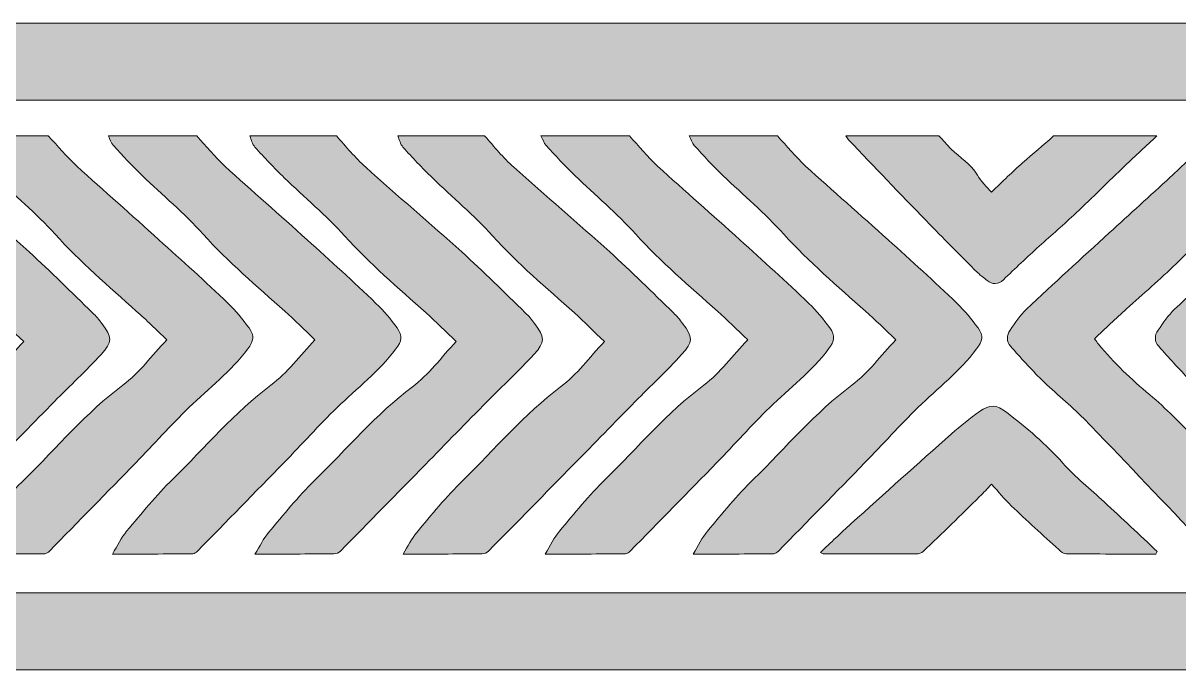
# Model space of a CAD drawing. Header units: millimetres. Extents: x 81 to 254, y 76 to 204.
# Drawn here: x 124.13 to 129.42, y 193.41 to 196.37 of the extents above; entities that cross this region are included whole.
import ezdxf

# ---------------------------------------------------------------- set-up
doc = ezdxf.new("R2010")
doc.units = ezdxf.units.MM
doc.header["$MEASUREMENT"] = 0
doc.layers.get('0').update_dxf_attribs({"lineweight": 0})

# ---------------------------------------------------------------- blocks, each defined once
blk = doc.blocks.new('Block_9')
at = {"true_color": 0xbbbdbf, "transparency": 33554687}
h = blk.add_hatch(color=9, dxfattribs=at)
edge = h.paths.add_edge_path()
edge.add_spline(control_points=[(123.5856, 195.8552), (123.6311, 195.8069), (123.6717, 195.7553), (123.7207, 195.7119), (123.8653, 195.5816), (124.0149, 195.4555), (124.1603, 195.3246), (124.2588, 195.235), (124.3542, 195.14), (124.4503, 195.0463), (124.4669, 195.0318), (124.48, 195.0146), (124.493, 194.9973), (124.5406, 194.9347), (124.5434, 194.914), (124.4893, 194.8554), (124.4207, 194.781), (124.347, 194.7121), (124.276, 194.6404), (124.1816, 194.5447), (124.0886, 194.4482), (123.9942, 194.3524), (123.8647, 194.2201), (123.7351, 194.0878), (123.6042, 193.9569), (123.598, 193.9493), (123.5856, 193.9438), (123.576, 193.9438), (123.4575, 193.9431), (123.3396, 193.9431), (123.2139, 193.9431), (123.2363, 193.979), (123.2528, 194.0135), (123.2762, 194.041), (123.3438, 194.1223), (123.4113, 194.2057), (123.4864, 194.2794), (123.6339, 194.4241), (123.7675, 194.5825), (123.9339, 194.7073), (124.0087, 194.7631), (124.0662, 194.8423), (124.1355, 194.9147), (124.0865, 194.9608), (124.0421, 195.0049), (123.997, 195.0463), (123.8688, 195.16), (123.7386, 195.2702), (123.6235, 195.3983), (123.5381, 195.4927), (123.4389, 195.5747), (123.3472, 195.6636), (123.3004, 195.7091), (123.2563, 195.756), (123.2132, 195.8042), (123.2018, 195.8173), (123.197, 195.8379), (123.1894, 195.8552), (123.3217, 195.8552), (123.4547, 195.8552), (123.5856, 195.8552)], knot_values=[0, 0, 0, 0, 1, 1, 1, 2, 2, 2, 3, 3, 3, 4, 4, 4, 5, 5, 5, 6, 6, 6, 7, 7, 7, 8, 8, 8, 9, 9, 9, 10, 10, 10, 11, 11, 11, 12, 12, 12, 13, 13, 13, 14, 14, 14, 15, 15, 15, 16, 16, 16, 17, 17, 17, 18, 18, 18, 19, 19, 19, 20, 20, 20, 20], degree=3, periodic=0)
h = blk.add_hatch(color=9, dxfattribs=at)
edge = h.paths.add_edge_path()
edge.add_spline(control_points=[(124.2481, 195.8552), (124.2919, 195.809), (124.3318, 195.7601), (124.3787, 195.7174), (124.5027, 195.6037), (124.6302, 195.4935), (124.7539, 195.3805), (124.861, 195.2847), (124.9671, 195.1882), (125.0705, 195.0897), (125.1063, 195.0559), (125.1373, 195.0166), (125.1669, 194.9774), (125.1938, 194.9402), (125.1876, 194.9174), (125.1607, 194.8809), (125.0842, 194.7782), (124.9829, 194.7011), (124.892, 194.6129), (124.8086, 194.5316), (124.7301, 194.4448), (124.6495, 194.3614), (124.5179, 194.2256), (124.3849, 194.0913), (124.2529, 193.9562), (124.2478, 193.9507), (124.2381, 193.9438), (124.2319, 193.9438), (124.1113, 193.9431), (123.9915, 193.9431), (123.864, 193.9431), (123.8881, 193.9824), (123.9043, 194.0182), (123.9294, 194.0472), (123.9976, 194.1285), (124.0645, 194.2119), (124.1403, 194.2856), (124.2884, 194.431), (124.4214, 194.5901), (124.5895, 194.7155), (124.6646, 194.772), (124.7211, 194.8506), (124.7907, 194.9229), (124.7411, 194.9698), (124.697, 195.0132), (124.6508, 195.0545), (124.5241, 195.1682), (124.3938, 195.2791), (124.2788, 195.4066), (124.192, 195.5017), (124.0914, 195.5851), (123.9997, 195.6746), (123.9542, 195.7187), (123.9102, 195.7649), (123.8681, 195.8118), (123.8571, 195.8235), (123.853, 195.8407), (123.845, 195.8552), (123.9804, 195.8552), (124.1148, 195.8552), (124.2481, 195.8552)], knot_values=[0, 0, 0, 0, 1, 1, 1, 2, 2, 2, 3, 3, 3, 4, 4, 4, 5, 5, 5, 6, 6, 6, 7, 7, 7, 8, 8, 8, 9, 9, 9, 10, 10, 10, 11, 11, 11, 12, 12, 12, 13, 13, 13, 14, 14, 14, 15, 15, 15, 16, 16, 16, 17, 17, 17, 18, 18, 18, 19, 19, 19, 20, 20, 20, 20], degree=3, periodic=0)
h = blk.add_hatch(color=9, dxfattribs=at)
edge = h.paths.add_edge_path()
edge.add_spline(control_points=[(124.9271, 195.8552), (124.9699, 195.809), (125.0105, 195.7601), (125.056, 195.7174), (125.18, 195.6037), (125.3082, 195.4935), (125.4325, 195.3805), (125.5383, 195.2847), (125.6444, 195.1882), (125.7478, 195.0897), (125.7843, 195.0559), (125.816, 195.0166), (125.8446, 194.9774), (125.8711, 194.9402), (125.8663, 194.9174), (125.8387, 194.8809), (125.7615, 194.7782), (125.661, 194.7011), (125.57, 194.6129), (125.4859, 194.5316), (125.4088, 194.4448), (125.3268, 194.3614), (125.1948, 194.2256), (125.0636, 194.0913), (124.9302, 193.9562), (124.9258, 193.9507), (124.9168, 193.9438), (124.9092, 193.9438), (124.7893, 193.9431), (124.6694, 193.9431), (124.5413, 193.9431), (124.5658, 193.9824), (124.5819, 194.0182), (124.6067, 194.0472), (124.6756, 194.1285), (124.7421, 194.2119), (124.8176, 194.2856), (124.9657, 194.431), (125.1001, 194.5901), (125.2668, 194.7155), (125.3419, 194.772), (125.3998, 194.8506), (125.468, 194.9229), (125.4198, 194.9698), (125.3757, 195.0132), (125.3299, 195.0545), (125.2021, 195.1682), (125.0715, 195.2791), (124.9561, 195.4066), (124.87, 195.5017), (124.7711, 195.5851), (124.6774, 195.6746), (124.6323, 195.7187), (124.5885, 195.7649), (124.5461, 195.8118), (124.5351, 195.8235), (124.5306, 195.8407), (124.5234, 195.8552), (124.6577, 195.8552), (124.7921, 195.8552), (124.9271, 195.8552)], knot_values=[0, 0, 0, 0, 1, 1, 1, 2, 2, 2, 3, 3, 3, 4, 4, 4, 5, 5, 5, 6, 6, 6, 7, 7, 7, 8, 8, 8, 9, 9, 9, 10, 10, 10, 11, 11, 11, 12, 12, 12, 13, 13, 13, 14, 14, 14, 15, 15, 15, 16, 16, 16, 17, 17, 17, 18, 18, 18, 19, 19, 19, 20, 20, 20, 20], degree=3, periodic=0)
h = blk.add_hatch(color=9, dxfattribs=at)
edge = h.paths.add_edge_path()
edge.add_spline(control_points=[(125.5665, 195.8552), (125.611, 195.8069), (125.653, 195.7553), (125.7006, 195.7119), (125.8463, 195.5816), (125.9944, 195.4555), (126.1402, 195.3246), (126.2397, 195.235), (126.3348, 195.14), (126.4313, 195.0463), (126.4475, 195.0318), (126.4602, 195.0146), (126.4733, 194.9973), (126.5205, 194.9347), (126.5236, 194.914), (126.4705, 194.8554), (126.4016, 194.781), (126.3279, 194.7121), (126.2563, 194.6404), (126.1619, 194.5447), (126.0675, 194.4482), (125.9738, 194.3524), (125.8446, 194.2201), (125.7147, 194.0878), (125.5851, 193.9569), (125.5783, 193.9493), (125.5655, 193.9438), (125.5555, 193.9438), (125.4384, 193.9431), (125.3199, 193.9431), (125.1938, 193.9431), (125.2172, 193.979), (125.2324, 194.0135), (125.2561, 194.041), (125.3244, 194.1223), (125.3915, 194.2057), (125.4666, 194.2794), (125.6148, 194.4241), (125.7478, 194.5825), (125.9145, 194.7073), (125.9886, 194.7631), (126.0461, 194.8423), (126.115, 194.9147), (126.0675, 194.9608), (126.0227, 195.0049), (125.9769, 195.0463), (125.8491, 195.16), (125.7195, 195.2702), (125.6044, 195.3983), (125.5183, 195.4927), (125.4198, 195.5747), (125.3281, 195.6636), (125.2816, 195.7091), (125.2372, 195.756), (125.1938, 195.8042), (125.1821, 195.8173), (125.1769, 195.8379), (125.1704, 195.8552), (125.3027, 195.8552), (125.4346, 195.8552), (125.5665, 195.8552)], knot_values=[0, 0, 0, 0, 1, 1, 1, 2, 2, 2, 3, 3, 3, 4, 4, 4, 5, 5, 5, 6, 6, 6, 7, 7, 7, 8, 8, 8, 9, 9, 9, 10, 10, 10, 11, 11, 11, 12, 12, 12, 13, 13, 13, 14, 14, 14, 15, 15, 15, 16, 16, 16, 17, 17, 17, 18, 18, 18, 19, 19, 19, 20, 20, 20, 20], degree=3, periodic=0)
h = blk.add_hatch(color=9, dxfattribs=at)
edge = h.paths.add_edge_path()
edge.add_spline(control_points=[(126.2452, 195.8552), (126.2883, 195.8069), (126.3307, 195.7553), (126.3782, 195.7119), (126.5236, 195.5816), (126.6731, 195.4555), (126.8175, 195.3246), (126.9174, 195.235), (127.0128, 195.14), (127.1089, 195.0463), (127.1244, 195.0318), (127.1382, 195.0146), (127.1513, 194.9973), (127.1985, 194.9347), (127.2009, 194.914), (127.1468, 194.8554), (127.0793, 194.781), (127.0045, 194.7121), (126.9343, 194.6404), (126.8399, 194.5447), (126.7468, 194.4482), (126.6518, 194.3524), (126.5222, 194.2201), (126.393, 194.0878), (126.2631, 193.9569), (126.2563, 193.9493), (126.2438, 193.9438), (126.2342, 193.9438), (126.115, 193.9431), (125.9972, 193.9431), (125.8725, 193.9431), (125.8945, 193.979), (125.9107, 194.0135), (125.9345, 194.041), (126.002, 194.1223), (126.0695, 194.2057), (126.1453, 194.2794), (126.2928, 194.4241), (126.4258, 194.5825), (126.5925, 194.7073), (126.6673, 194.7631), (126.7248, 194.8423), (126.7937, 194.9147), (126.7441, 194.9608), (126.7014, 195.0049), (126.6559, 195.0463), (126.5277, 195.16), (126.3968, 195.2702), (126.2818, 195.3983), (126.1956, 195.4927), (126.0971, 195.5747), (126.0058, 195.6636), (125.9586, 195.7091), (125.9145, 195.756), (125.8711, 195.8042), (125.8597, 195.8173), (125.8553, 195.8379), (125.8477, 195.8552), (125.9806, 195.8552), (126.1119, 195.8552), (126.2452, 195.8552)], knot_values=[0, 0, 0, 0, 1, 1, 1, 2, 2, 2, 3, 3, 3, 4, 4, 4, 5, 5, 5, 6, 6, 6, 7, 7, 7, 8, 8, 8, 9, 9, 9, 10, 10, 10, 11, 11, 11, 12, 12, 12, 13, 13, 13, 14, 14, 14, 15, 15, 15, 16, 16, 16, 17, 17, 17, 18, 18, 18, 19, 19, 19, 20, 20, 20, 20], degree=3, periodic=0)
h = blk.add_hatch(color=9, dxfattribs=at)
edge = h.paths.add_edge_path()
edge.add_spline(control_points=[(126.9074, 195.8552), (126.9508, 195.809), (126.9901, 195.7601), (127.0369, 195.7174), (127.1609, 195.6037), (127.2881, 195.4935), (127.4131, 195.3805), (127.5192, 195.2847), (127.6253, 195.1882), (127.7287, 195.0897), (127.7645, 195.0559), (127.7955, 195.0166), (127.8252, 194.9774), (127.852, 194.9402), (127.8458, 194.9174), (127.819, 194.8809), (127.7425, 194.7782), (127.6408, 194.7011), (127.5499, 194.6129), (127.4662, 194.5316), (127.389, 194.4448), (127.3077, 194.3614), (127.1761, 194.2256), (127.0438, 194.0913), (126.9112, 193.9562), (126.906, 193.9507), (126.8971, 193.9438), (126.8902, 193.9438), (126.7706, 193.9431), (126.6497, 193.9431), (126.5222, 193.9431), (126.546, 193.9824), (126.5629, 194.0182), (126.5877, 194.0472), (126.6559, 194.1285), (126.7224, 194.2119), (126.7985, 194.2856), (126.947, 194.431), (127.0803, 194.5901), (127.2485, 194.7155), (127.3229, 194.772), (127.38, 194.8506), (127.4489, 194.9229), (127.3993, 194.9698), (127.3552, 195.0132), (127.3105, 195.0545), (127.1827, 195.1682), (127.0514, 195.2791), (126.937, 195.4059), (126.8495, 195.5017), (126.751, 195.5851), (126.658, 195.6746), (126.6121, 195.7187), (126.5694, 195.7649), (126.5264, 195.8118), (126.516, 195.8235), (126.5112, 195.8407), (126.5029, 195.8552), (126.6383, 195.8552), (126.773, 195.8552), (126.9074, 195.8552)], knot_values=[0, 0, 0, 0, 1, 1, 1, 2, 2, 2, 3, 3, 3, 4, 4, 4, 5, 5, 5, 6, 6, 6, 7, 7, 7, 8, 8, 8, 9, 9, 9, 10, 10, 10, 11, 11, 11, 12, 12, 12, 13, 13, 13, 14, 14, 14, 15, 15, 15, 16, 16, 16, 17, 17, 17, 18, 18, 18, 19, 19, 19, 20, 20, 20, 20], degree=3, periodic=0)
h = blk.add_hatch(color=9, dxfattribs=at)
edge = h.paths.add_edge_path()
edge.add_spline(control_points=[(127.5847, 195.8552), (127.6278, 195.809), (127.6688, 195.7601), (127.7142, 195.7174), (127.8389, 195.6037), (127.9657, 195.4935), (128.0918, 195.3805), (128.1972, 195.2847), (128.3033, 195.1882), (128.4074, 195.0897), (128.4418, 195.0559), (128.4742, 195.0166), (128.5031, 194.9774), (128.53, 194.9402), (128.5245, 194.9174), (128.4963, 194.8809), (128.4198, 194.7782), (128.3185, 194.7011), (128.2282, 194.6129), (128.1449, 194.5316), (128.067, 194.4448), (127.9857, 194.3614), (127.8541, 194.2256), (127.7218, 194.0913), (127.5895, 193.9562), (127.5833, 193.9507), (127.5747, 193.9438), (127.5681, 193.9438), (127.4472, 193.9431), (127.3277, 193.9431), (127.1995, 193.9431), (127.2233, 193.9824), (127.2405, 194.0182), (127.2646, 194.0472), (127.3339, 194.1285), (127.3997, 194.2119), (127.4762, 194.2856), (127.6247, 194.431), (127.7583, 194.5901), (127.9258, 194.7155), (128.0009, 194.772), (128.058, 194.8506), (128.1269, 194.9229), (128.0784, 194.9698), (128.0332, 195.0132), (127.9878, 195.0545), (127.8596, 195.1682), (127.7301, 195.2791), (127.6143, 195.4059), (127.5279, 195.5017), (127.429, 195.5851), (127.3353, 195.6746), (127.2898, 195.7187), (127.2464, 195.7649), (127.2044, 195.8118), (127.1933, 195.8235), (127.1892, 195.8407), (127.1809, 195.8552), (127.316, 195.8552), (127.451, 195.8552), (127.5847, 195.8552)], knot_values=[0, 0, 0, 0, 1, 1, 1, 2, 2, 2, 3, 3, 3, 4, 4, 4, 5, 5, 5, 6, 6, 6, 7, 7, 7, 8, 8, 8, 9, 9, 9, 10, 10, 10, 11, 11, 11, 12, 12, 12, 13, 13, 13, 14, 14, 14, 15, 15, 15, 16, 16, 16, 17, 17, 17, 18, 18, 18, 19, 19, 19, 20, 20, 20, 20], degree=3, periodic=0)
h = blk.add_hatch(color=9, dxfattribs=at)
edge = h.paths.add_edge_path()
edge.add_spline(control_points=[(129.3214, 195.8552), (129.2735, 195.8097), (129.2239, 195.7649), (129.1756, 195.7187), (129.1005, 195.6471), (129.0275, 195.5741), (128.9521, 195.5031), (128.8973, 195.4507), (128.8387, 195.4025), (128.7829, 195.3508), (128.7278, 195.3005), (128.6727, 195.2495), (128.6196, 195.1979), (128.5948, 195.1737), (128.57, 195.1758), (128.5452, 195.1944), (128.53, 195.2061), (128.5149, 195.2172), (128.5011, 195.2302), (128.4219, 195.3095), (128.3437, 195.388), (128.2654, 195.468), (128.1466, 195.5906), (128.0288, 195.7139), (127.9103, 195.8373), (127.9051, 195.8428), (127.902, 195.849), (127.8975, 195.8552), (128.0395, 195.8552), (128.1817, 195.8552), (128.324, 195.8552), (128.3437, 195.8352), (128.3605, 195.8138), (128.3802, 195.7952), (128.4212, 195.756), (128.4701, 195.727), (128.5004, 195.676), (128.5169, 195.6464), (128.5445, 195.6223), (128.5641, 195.5982), (128.6182, 195.6492), (128.6609, 195.6919), (128.7071, 195.7319), (128.7533, 195.7739), (128.8022, 195.8138), (128.849, 195.8552), (129.0068, 195.8552), (129.1636, 195.8552), (129.3214, 195.8552)], knot_values=[0, 0, 0, 0, 1, 1, 1, 2, 2, 2, 3, 3, 3, 4, 4, 4, 5, 5, 5, 6, 6, 6, 7, 7, 7, 8, 8, 8, 9, 9, 9, 10, 10, 10, 11, 11, 11, 12, 12, 12, 13, 13, 13, 14, 14, 14, 15, 15, 15, 16, 16, 16, 16], degree=3, periodic=0)
h = blk.add_hatch(color=9, dxfattribs=at)
edge = h.paths.add_edge_path()
edge.add_spline(control_points=[(129.9763, 195.8552), (129.9267, 195.7966), (129.8812, 195.7346), (129.8285, 195.6802), (129.7575, 195.6092), (129.6793, 195.5458), (129.6083, 195.4755), (129.5394, 195.4094), (129.4781, 195.3364), (129.4102, 195.2709), (129.3369, 195.1992), (129.258, 195.1331), (129.1825, 195.0642), (129.1336, 195.0201), (129.0857, 194.9746), (129.0364, 194.9278), (129.044, 194.9174), (129.0492, 194.9092), (129.0544, 194.9023), (129.1253, 194.8182), (129.2042, 194.7417), (129.2893, 194.6714), (129.3634, 194.6094), (129.4319, 194.5384), (129.5002, 194.4696), (129.5835, 194.3855), (129.6659, 194.3015), (129.7468, 194.2153), (129.7989, 194.1595), (129.8495, 194.1009), (129.8984, 194.041), (129.9208, 194.0135), (129.9356, 193.9804), (129.9573, 193.9431), (129.8674, 193.9431), (129.7847, 193.9431), (129.7014, 193.9431), (129.5801, 193.9431), (129.5801, 193.9425), (129.4974, 194.0293), (129.3272, 194.207), (129.1591, 194.3862), (128.9868, 194.5626), (128.9255, 194.6246), (128.8576, 194.679), (128.7946, 194.7403), (128.745, 194.7886), (128.6982, 194.841), (128.6523, 194.8933), (128.6327, 194.9154), (128.633, 194.9436), (128.6499, 194.967), (128.6727, 195.0001), (128.6964, 195.0352), (128.7243, 195.0628), (128.8504, 195.1806), (128.9772, 195.2964), (129.104, 195.4121), (129.1977, 195.4976), (129.29, 195.5809), (129.383, 195.6664), (129.4399, 195.7194), (129.4967, 195.7745), (129.5518, 195.8297), (129.5601, 195.8373), (129.5656, 195.8462), (129.5732, 195.8552), (129.7082, 195.8552), (129.8423, 195.8552), (129.9763, 195.8552)], knot_values=[0, 0, 0, 0, 1, 1, 1, 2, 2, 2, 3, 3, 3, 4, 4, 4, 5, 5, 5, 6, 6, 6, 7, 7, 7, 8, 8, 8, 9, 9, 9, 10, 10, 10, 11, 11, 11, 12, 12, 12, 13, 13, 13, 14, 14, 14, 15, 15, 15, 16, 16, 16, 17, 17, 17, 18, 18, 18, 19, 19, 19, 20, 20, 20, 21, 21, 21, 22, 22, 22, 23, 23, 23, 23], degree=3, periodic=0)
h = blk.add_hatch(color=9, dxfattribs=at)
edge = h.paths.add_edge_path()
edge.add_spline(control_points=[(130.6549, 195.8552), (130.6053, 195.7966), (130.5599, 195.7346), (130.5054, 195.6802), (130.4352, 195.6092), (130.3577, 195.5458), (130.2857, 195.4755), (130.2188, 195.4094), (130.1575, 195.3364), (130.0886, 195.2709), (130.0149, 195.1992), (129.9356, 195.1331), (129.8605, 195.0642), (129.8116, 195.0201), (129.763, 194.9746), (129.7144, 194.9278), (129.722, 194.9174), (129.7269, 194.9092), (129.7331, 194.9023), (129.8033, 194.8182), (129.8826, 194.7417), (129.9673, 194.6714), (130.0424, 194.6094), (130.1093, 194.5384), (130.1788, 194.4696), (130.2615, 194.3855), (130.3435, 194.3015), (130.4241, 194.2153), (130.4772, 194.1595), (130.5275, 194.1009), (130.5754, 194.041), (130.5978, 194.0135), (130.6129, 193.9804), (130.635, 193.9431), (130.5451, 193.9431), (130.462, 193.9431), (130.3794, 193.9431), (130.2588, 193.9431), (130.2574, 193.9425), (130.1751, 194.0293), (130.0049, 194.207), (129.8364, 194.3862), (129.6659, 194.5626), (129.6035, 194.6246), (129.5353, 194.679), (129.4719, 194.7403), (129.4223, 194.7886), (129.3768, 194.841), (129.33, 194.8933), (129.31, 194.9154), (129.3103, 194.9436), (129.3272, 194.967), (129.351, 195.0001), (129.3734, 195.0352), (129.403, 195.0628), (129.5284, 195.1806), (129.6559, 195.2964), (129.7827, 195.4121), (129.875, 195.4976), (129.9687, 195.5809), (130.061, 195.6664), (130.1182, 195.7194), (130.1737, 195.7745), (130.2305, 195.8297), (130.2391, 195.8373), (130.244, 195.8462), (130.2512, 195.8552), (130.3856, 195.8552), (130.5206, 195.8552), (130.6549, 195.8552)], knot_values=[0, 0, 0, 0, 1, 1, 1, 2, 2, 2, 3, 3, 3, 4, 4, 4, 5, 5, 5, 6, 6, 6, 7, 7, 7, 8, 8, 8, 9, 9, 9, 10, 10, 10, 11, 11, 11, 12, 12, 12, 13, 13, 13, 14, 14, 14, 15, 15, 15, 16, 16, 16, 17, 17, 17, 18, 18, 18, 19, 19, 19, 20, 20, 20, 21, 21, 21, 22, 22, 22, 23, 23, 23, 23], degree=3, periodic=0)
h = blk.add_hatch(color=9, dxfattribs=at)
edge = h.paths.add_edge_path()
edge.add_spline(control_points=[(129.3176, 193.9431), (129.1808, 193.9431), (129.044, 193.9431), (128.9069, 193.9438), (128.8952, 193.9445), (128.8811, 193.9542), (128.8728, 193.9631), (128.7991, 194.0293), (128.7271, 194.0961), (128.6547, 194.1643), (128.6244, 194.194), (128.5975, 194.227), (128.5652, 194.2622), (128.5452, 194.2415), (128.5283, 194.2229), (128.5107, 194.2057), (128.4253, 194.1216), (128.3392, 194.0375), (128.2516, 193.9548), (128.2448, 193.948), (128.2317, 193.9438), (128.222, 193.9438), (128.0801, 193.9431), (127.9375, 193.9431), (127.7955, 193.9438), (127.7955, 193.9438), (127.7907, 193.9459), (127.7817, 193.9501), (127.83, 193.9955), (127.8754, 194.0396), (127.9226, 194.0823), (128.0753, 194.2194), (128.2282, 194.3566), (128.3815, 194.4923), (128.4229, 194.5288), (128.4653, 194.5626), (128.5097, 194.5943), (128.5579, 194.6294), (128.5876, 194.6273), (128.633, 194.5915), (128.7257, 194.5206), (128.8146, 194.4461), (128.8918, 194.3586), (128.9489, 194.2939), (129.0178, 194.2401), (129.0805, 194.1815), (129.1618, 194.1058), (129.2425, 194.03), (129.3238, 193.9542), (129.3214, 193.9507), (129.3189, 193.9466), (129.3176, 193.9431)], knot_values=[0, 0, 0, 0, 1, 1, 1, 2, 2, 2, 3, 3, 3, 4, 4, 4, 5, 5, 5, 6, 6, 6, 7, 7, 7, 8, 8, 8, 9, 9, 9, 10, 10, 10, 11, 11, 11, 12, 12, 12, 13, 13, 13, 14, 14, 14, 15, 15, 15, 16, 16, 16, 17, 17, 17, 17], degree=3, periodic=0)
for points, knots in [([(123.5856, 195.8552), (123.6311, 195.8069), (123.6717, 195.7553), (123.7207, 195.7119), (123.8653, 195.5816), (124.0149, 195.4555), (124.1603, 195.3246), (124.2588, 195.235), (124.3542, 195.14), (124.4503, 195.0463), (124.4669, 195.0318), (124.48, 195.0146), (124.493, 194.9973), (124.5406, 194.9347), (124.5434, 194.914), (124.4893, 194.8554), (124.4207, 194.781), (124.347, 194.7121), (124.276, 194.6404), (124.1816, 194.5447), (124.0886, 194.4482), (123.9942, 194.3524), (123.8647, 194.2201), (123.7351, 194.0878), (123.6042, 193.9569), (123.598, 193.9493), (123.5856, 193.9438), (123.576, 193.9438), (123.4575, 193.9431), (123.3396, 193.9431), (123.2139, 193.9431), (123.2363, 193.979), (123.2528, 194.0135), (123.2762, 194.041), (123.3438, 194.1223), (123.4113, 194.2057), (123.4864, 194.2794), (123.6339, 194.4241), (123.7675, 194.5825), (123.9339, 194.7073), (124.0087, 194.7631), (124.0662, 194.8423), (124.1355, 194.9147), (124.0865, 194.9608), (124.0421, 195.0049), (123.997, 195.0463), (123.8688, 195.16), (123.7386, 195.2702), (123.6235, 195.3983), (123.5381, 195.4927), (123.4389, 195.5747), (123.3472, 195.6636), (123.3004, 195.7091), (123.2563, 195.756), (123.2132, 195.8042), (123.2018, 195.8173), (123.197, 195.8379), (123.1894, 195.8552), (123.3217, 195.8552), (123.4547, 195.8552), (123.5856, 195.8552)], [0, 0, 0, 0, 1, 1, 1, 2, 2, 2, 3, 3, 3, 4, 4, 4, 5, 5, 5, 6, 6, 6, 7, 7, 7, 8, 8, 8, 9, 9, 9, 10, 10, 10, 11, 11, 11, 12, 12, 12, 13, 13, 13, 14, 14, 14, 15, 15, 15, 16, 16, 16, 17, 17, 17, 18, 18, 18, 19, 19, 19, 20, 20, 20, 20]), ([(124.2481, 195.8552), (124.2919, 195.809), (124.3318, 195.7601), (124.3787, 195.7174), (124.5027, 195.6037), (124.6302, 195.4935), (124.7539, 195.3805), (124.861, 195.2847), (124.9671, 195.1882), (125.0705, 195.0897), (125.1063, 195.0559), (125.1373, 195.0166), (125.1669, 194.9774), (125.1938, 194.9402), (125.1876, 194.9174), (125.1607, 194.8809), (125.0842, 194.7782), (124.9829, 194.7011), (124.892, 194.6129), (124.8086, 194.5316), (124.7301, 194.4448), (124.6495, 194.3614), (124.5179, 194.2256), (124.3849, 194.0913), (124.2529, 193.9562), (124.2478, 193.9507), (124.2381, 193.9438), (124.2319, 193.9438), (124.1113, 193.9431), (123.9915, 193.9431), (123.864, 193.9431), (123.8881, 193.9824), (123.9043, 194.0182), (123.9294, 194.0472), (123.9976, 194.1285), (124.0645, 194.2119), (124.1403, 194.2856), (124.2884, 194.431), (124.4214, 194.5901), (124.5895, 194.7155), (124.6646, 194.772), (124.7211, 194.8506), (124.7907, 194.9229), (124.7411, 194.9698), (124.697, 195.0132), (124.6508, 195.0545), (124.5241, 195.1682), (124.3938, 195.2791), (124.2788, 195.4066), (124.192, 195.5017), (124.0914, 195.5851), (123.9997, 195.6746), (123.9542, 195.7187), (123.9102, 195.7649), (123.8681, 195.8118), (123.8571, 195.8235), (123.853, 195.8407), (123.845, 195.8552), (123.9804, 195.8552), (124.1148, 195.8552), (124.2481, 195.8552)], [0, 0, 0, 0, 1, 1, 1, 2, 2, 2, 3, 3, 3, 4, 4, 4, 5, 5, 5, 6, 6, 6, 7, 7, 7, 8, 8, 8, 9, 9, 9, 10, 10, 10, 11, 11, 11, 12, 12, 12, 13, 13, 13, 14, 14, 14, 15, 15, 15, 16, 16, 16, 17, 17, 17, 18, 18, 18, 19, 19, 19, 20, 20, 20, 20]), ([(124.9271, 195.8552), (124.9699, 195.809), (125.0105, 195.7601), (125.056, 195.7174), (125.18, 195.6037), (125.3082, 195.4935), (125.4325, 195.3805), (125.5383, 195.2847), (125.6444, 195.1882), (125.7478, 195.0897), (125.7843, 195.0559), (125.816, 195.0166), (125.8446, 194.9774), (125.8711, 194.9402), (125.8663, 194.9174), (125.8387, 194.8809), (125.7615, 194.7782), (125.661, 194.7011), (125.57, 194.6129), (125.4859, 194.5316), (125.4088, 194.4448), (125.3268, 194.3614), (125.1948, 194.2256), (125.0636, 194.0913), (124.9302, 193.9562), (124.9258, 193.9507), (124.9168, 193.9438), (124.9092, 193.9438), (124.7893, 193.9431), (124.6694, 193.9431), (124.5413, 193.9431), (124.5658, 193.9824), (124.5819, 194.0182), (124.6067, 194.0472), (124.6756, 194.1285), (124.7421, 194.2119), (124.8176, 194.2856), (124.9657, 194.431), (125.1001, 194.5901), (125.2668, 194.7155), (125.3419, 194.772), (125.3998, 194.8506), (125.468, 194.9229), (125.4198, 194.9698), (125.3757, 195.0132), (125.3299, 195.0545), (125.2021, 195.1682), (125.0715, 195.2791), (124.9561, 195.4066), (124.87, 195.5017), (124.7711, 195.5851), (124.6774, 195.6746), (124.6323, 195.7187), (124.5885, 195.7649), (124.5461, 195.8118), (124.5351, 195.8235), (124.5306, 195.8407), (124.5234, 195.8552), (124.6577, 195.8552), (124.7921, 195.8552), (124.9271, 195.8552)], [0, 0, 0, 0, 1, 1, 1, 2, 2, 2, 3, 3, 3, 4, 4, 4, 5, 5, 5, 6, 6, 6, 7, 7, 7, 8, 8, 8, 9, 9, 9, 10, 10, 10, 11, 11, 11, 12, 12, 12, 13, 13, 13, 14, 14, 14, 15, 15, 15, 16, 16, 16, 17, 17, 17, 18, 18, 18, 19, 19, 19, 20, 20, 20, 20]), ([(125.5665, 195.8552), (125.611, 195.8069), (125.653, 195.7553), (125.7006, 195.7119), (125.8463, 195.5816), (125.9944, 195.4555), (126.1402, 195.3246), (126.2397, 195.235), (126.3348, 195.14), (126.4313, 195.0463), (126.4475, 195.0318), (126.4602, 195.0146), (126.4733, 194.9973), (126.5205, 194.9347), (126.5236, 194.914), (126.4705, 194.8554), (126.4016, 194.781), (126.3279, 194.7121), (126.2563, 194.6404), (126.1619, 194.5447), (126.0675, 194.4482), (125.9738, 194.3524), (125.8446, 194.2201), (125.7147, 194.0878), (125.5851, 193.9569), (125.5783, 193.9493), (125.5655, 193.9438), (125.5555, 193.9438), (125.4384, 193.9431), (125.3199, 193.9431), (125.1938, 193.9431), (125.2172, 193.979), (125.2324, 194.0135), (125.2561, 194.041), (125.3244, 194.1223), (125.3915, 194.2057), (125.4666, 194.2794), (125.6148, 194.4241), (125.7478, 194.5825), (125.9145, 194.7073), (125.9886, 194.7631), (126.0461, 194.8423), (126.115, 194.9147), (126.0675, 194.9608), (126.0227, 195.0049), (125.9769, 195.0463), (125.8491, 195.16), (125.7195, 195.2702), (125.6044, 195.3983), (125.5183, 195.4927), (125.4198, 195.5747), (125.3281, 195.6636), (125.2816, 195.7091), (125.2372, 195.756), (125.1938, 195.8042), (125.1821, 195.8173), (125.1769, 195.8379), (125.1704, 195.8552), (125.3027, 195.8552), (125.4346, 195.8552), (125.5665, 195.8552)], [0, 0, 0, 0, 1, 1, 1, 2, 2, 2, 3, 3, 3, 4, 4, 4, 5, 5, 5, 6, 6, 6, 7, 7, 7, 8, 8, 8, 9, 9, 9, 10, 10, 10, 11, 11, 11, 12, 12, 12, 13, 13, 13, 14, 14, 14, 15, 15, 15, 16, 16, 16, 17, 17, 17, 18, 18, 18, 19, 19, 19, 20, 20, 20, 20]), ([(126.2452, 195.8552), (126.2883, 195.8069), (126.3307, 195.7553), (126.3782, 195.7119), (126.5236, 195.5816), (126.6731, 195.4555), (126.8175, 195.3246), (126.9174, 195.235), (127.0128, 195.14), (127.1089, 195.0463), (127.1244, 195.0318), (127.1382, 195.0146), (127.1513, 194.9973), (127.1985, 194.9347), (127.2009, 194.914), (127.1468, 194.8554), (127.0793, 194.781), (127.0045, 194.7121), (126.9343, 194.6404), (126.8399, 194.5447), (126.7468, 194.4482), (126.6518, 194.3524), (126.5222, 194.2201), (126.393, 194.0878), (126.2631, 193.9569), (126.2563, 193.9493), (126.2438, 193.9438), (126.2342, 193.9438), (126.115, 193.9431), (125.9972, 193.9431), (125.8725, 193.9431), (125.8945, 193.979), (125.9107, 194.0135), (125.9345, 194.041), (126.002, 194.1223), (126.0695, 194.2057), (126.1453, 194.2794), (126.2928, 194.4241), (126.4258, 194.5825), (126.5925, 194.7073), (126.6673, 194.7631), (126.7248, 194.8423), (126.7937, 194.9147), (126.7441, 194.9608), (126.7014, 195.0049), (126.6559, 195.0463), (126.5277, 195.16), (126.3968, 195.2702), (126.2818, 195.3983), (126.1956, 195.4927), (126.0971, 195.5747), (126.0058, 195.6636), (125.9586, 195.7091), (125.9145, 195.756), (125.8711, 195.8042), (125.8597, 195.8173), (125.8553, 195.8379), (125.8477, 195.8552), (125.9806, 195.8552), (126.1119, 195.8552), (126.2452, 195.8552)], [0, 0, 0, 0, 1, 1, 1, 2, 2, 2, 3, 3, 3, 4, 4, 4, 5, 5, 5, 6, 6, 6, 7, 7, 7, 8, 8, 8, 9, 9, 9, 10, 10, 10, 11, 11, 11, 12, 12, 12, 13, 13, 13, 14, 14, 14, 15, 15, 15, 16, 16, 16, 17, 17, 17, 18, 18, 18, 19, 19, 19, 20, 20, 20, 20]), ([(126.9074, 195.8552), (126.9508, 195.809), (126.9901, 195.7601), (127.0369, 195.7174), (127.1609, 195.6037), (127.2881, 195.4935), (127.4131, 195.3805), (127.5192, 195.2847), (127.6253, 195.1882), (127.7287, 195.0897), (127.7645, 195.0559), (127.7955, 195.0166), (127.8252, 194.9774), (127.852, 194.9402), (127.8458, 194.9174), (127.819, 194.8809), (127.7425, 194.7782), (127.6408, 194.7011), (127.5499, 194.6129), (127.4662, 194.5316), (127.389, 194.4448), (127.3077, 194.3614), (127.1761, 194.2256), (127.0438, 194.0913), (126.9112, 193.9562), (126.906, 193.9507), (126.8971, 193.9438), (126.8902, 193.9438), (126.7706, 193.9431), (126.6497, 193.9431), (126.5222, 193.9431), (126.546, 193.9824), (126.5629, 194.0182), (126.5877, 194.0472), (126.6559, 194.1285), (126.7224, 194.2119), (126.7985, 194.2856), (126.947, 194.431), (127.0803, 194.5901), (127.2485, 194.7155), (127.3229, 194.772), (127.38, 194.8506), (127.4489, 194.9229), (127.3993, 194.9698), (127.3552, 195.0132), (127.3105, 195.0545), (127.1827, 195.1682), (127.0514, 195.2791), (126.937, 195.4059), (126.8495, 195.5017), (126.751, 195.5851), (126.658, 195.6746), (126.6121, 195.7187), (126.5694, 195.7649), (126.5264, 195.8118), (126.516, 195.8235), (126.5112, 195.8407), (126.5029, 195.8552), (126.6383, 195.8552), (126.773, 195.8552), (126.9074, 195.8552)], [0, 0, 0, 0, 1, 1, 1, 2, 2, 2, 3, 3, 3, 4, 4, 4, 5, 5, 5, 6, 6, 6, 7, 7, 7, 8, 8, 8, 9, 9, 9, 10, 10, 10, 11, 11, 11, 12, 12, 12, 13, 13, 13, 14, 14, 14, 15, 15, 15, 16, 16, 16, 17, 17, 17, 18, 18, 18, 19, 19, 19, 20, 20, 20, 20]), ([(127.5847, 195.8552), (127.6278, 195.809), (127.6688, 195.7601), (127.7142, 195.7174), (127.8389, 195.6037), (127.9657, 195.4935), (128.0918, 195.3805), (128.1972, 195.2847), (128.3033, 195.1882), (128.4074, 195.0897), (128.4418, 195.0559), (128.4742, 195.0166), (128.5031, 194.9774), (128.53, 194.9402), (128.5245, 194.9174), (128.4963, 194.8809), (128.4198, 194.7782), (128.3185, 194.7011), (128.2282, 194.6129), (128.1449, 194.5316), (128.067, 194.4448), (127.9857, 194.3614), (127.8541, 194.2256), (127.7218, 194.0913), (127.5895, 193.9562), (127.5833, 193.9507), (127.5747, 193.9438), (127.5681, 193.9438), (127.4472, 193.9431), (127.3277, 193.9431), (127.1995, 193.9431), (127.2233, 193.9824), (127.2405, 194.0182), (127.2646, 194.0472), (127.3339, 194.1285), (127.3997, 194.2119), (127.4762, 194.2856), (127.6247, 194.431), (127.7583, 194.5901), (127.9258, 194.7155), (128.0009, 194.772), (128.058, 194.8506), (128.1269, 194.9229), (128.0784, 194.9698), (128.0332, 195.0132), (127.9878, 195.0545), (127.8596, 195.1682), (127.7301, 195.2791), (127.6143, 195.4059), (127.5279, 195.5017), (127.429, 195.5851), (127.3353, 195.6746), (127.2898, 195.7187), (127.2464, 195.7649), (127.2044, 195.8118), (127.1933, 195.8235), (127.1892, 195.8407), (127.1809, 195.8552), (127.316, 195.8552), (127.451, 195.8552), (127.5847, 195.8552)], [0, 0, 0, 0, 1, 1, 1, 2, 2, 2, 3, 3, 3, 4, 4, 4, 5, 5, 5, 6, 6, 6, 7, 7, 7, 8, 8, 8, 9, 9, 9, 10, 10, 10, 11, 11, 11, 12, 12, 12, 13, 13, 13, 14, 14, 14, 15, 15, 15, 16, 16, 16, 17, 17, 17, 18, 18, 18, 19, 19, 19, 20, 20, 20, 20]), ([(129.3214, 195.8552), (129.2735, 195.8097), (129.2239, 195.7649), (129.1756, 195.7187), (129.1005, 195.6471), (129.0275, 195.5741), (128.9521, 195.5031), (128.8973, 195.4507), (128.8387, 195.4025), (128.7829, 195.3508), (128.7278, 195.3005), (128.6727, 195.2495), (128.6196, 195.1979), (128.5948, 195.1737), (128.57, 195.1758), (128.5452, 195.1944), (128.53, 195.2061), (128.5149, 195.2172), (128.5011, 195.2302), (128.4219, 195.3095), (128.3437, 195.388), (128.2654, 195.468), (128.1466, 195.5906), (128.0288, 195.7139), (127.9103, 195.8373), (127.9051, 195.8428), (127.902, 195.849), (127.8975, 195.8552), (128.0395, 195.8552), (128.1817, 195.8552), (128.324, 195.8552), (128.3437, 195.8352), (128.3605, 195.8138), (128.3802, 195.7952), (128.4212, 195.756), (128.4701, 195.727), (128.5004, 195.676), (128.5169, 195.6464), (128.5445, 195.6223), (128.5641, 195.5982), (128.6182, 195.6492), (128.6609, 195.6919), (128.7071, 195.7319), (128.7533, 195.7739), (128.8022, 195.8138), (128.849, 195.8552), (129.0068, 195.8552), (129.1636, 195.8552), (129.3214, 195.8552)], [0, 0, 0, 0, 1, 1, 1, 2, 2, 2, 3, 3, 3, 4, 4, 4, 5, 5, 5, 6, 6, 6, 7, 7, 7, 8, 8, 8, 9, 9, 9, 10, 10, 10, 11, 11, 11, 12, 12, 12, 13, 13, 13, 14, 14, 14, 15, 15, 15, 16, 16, 16, 16]), ([(129.9763, 195.8552), (129.9267, 195.7966), (129.8812, 195.7346), (129.8285, 195.6802), (129.7575, 195.6092), (129.6793, 195.5458), (129.6083, 195.4755), (129.5394, 195.4094), (129.4781, 195.3364), (129.4102, 195.2709), (129.3369, 195.1992), (129.258, 195.1331), (129.1825, 195.0642), (129.1336, 195.0201), (129.0857, 194.9746), (129.0364, 194.9278), (129.044, 194.9174), (129.0492, 194.9092), (129.0544, 194.9023), (129.1253, 194.8182), (129.2042, 194.7417), (129.2893, 194.6714), (129.3634, 194.6094), (129.4319, 194.5384), (129.5002, 194.4696), (129.5835, 194.3855), (129.6659, 194.3015), (129.7468, 194.2153), (129.7989, 194.1595), (129.8495, 194.1009), (129.8984, 194.041), (129.9208, 194.0135), (129.9356, 193.9804), (129.9573, 193.9431), (129.8674, 193.9431), (129.7847, 193.9431), (129.7014, 193.9431), (129.5801, 193.9431), (129.5801, 193.9425), (129.4974, 194.0293), (129.3272, 194.207), (129.1591, 194.3862), (128.9868, 194.5626), (128.9255, 194.6246), (128.8576, 194.679), (128.7946, 194.7403), (128.745, 194.7886), (128.6982, 194.841), (128.6523, 194.8933), (128.6327, 194.9154), (128.633, 194.9436), (128.6499, 194.967), (128.6727, 195.0001), (128.6964, 195.0352), (128.7243, 195.0628), (128.8504, 195.1806), (128.9772, 195.2964), (129.104, 195.4121), (129.1977, 195.4976), (129.29, 195.5809), (129.383, 195.6664), (129.4399, 195.7194), (129.4967, 195.7745), (129.5518, 195.8297), (129.5601, 195.8373), (129.5656, 195.8462), (129.5732, 195.8552), (129.7082, 195.8552), (129.8423, 195.8552), (129.9763, 195.8552)], [0, 0, 0, 0, 1, 1, 1, 2, 2, 2, 3, 3, 3, 4, 4, 4, 5, 5, 5, 6, 6, 6, 7, 7, 7, 8, 8, 8, 9, 9, 9, 10, 10, 10, 11, 11, 11, 12, 12, 12, 13, 13, 13, 14, 14, 14, 15, 15, 15, 16, 16, 16, 17, 17, 17, 18, 18, 18, 19, 19, 19, 20, 20, 20, 21, 21, 21, 22, 22, 22, 23, 23, 23, 23]), ([(130.6549, 195.8552), (130.6053, 195.7966), (130.5599, 195.7346), (130.5054, 195.6802), (130.4352, 195.6092), (130.3577, 195.5458), (130.2857, 195.4755), (130.2188, 195.4094), (130.1575, 195.3364), (130.0886, 195.2709), (130.0149, 195.1992), (129.9356, 195.1331), (129.8605, 195.0642), (129.8116, 195.0201), (129.763, 194.9746), (129.7144, 194.9278), (129.722, 194.9174), (129.7269, 194.9092), (129.7331, 194.9023), (129.8033, 194.8182), (129.8826, 194.7417), (129.9673, 194.6714), (130.0424, 194.6094), (130.1093, 194.5384), (130.1788, 194.4696), (130.2615, 194.3855), (130.3435, 194.3015), (130.4241, 194.2153), (130.4772, 194.1595), (130.5275, 194.1009), (130.5754, 194.041), (130.5978, 194.0135), (130.6129, 193.9804), (130.635, 193.9431), (130.5451, 193.9431), (130.462, 193.9431), (130.3794, 193.9431), (130.2588, 193.9431), (130.2574, 193.9425), (130.1751, 194.0293), (130.0049, 194.207), (129.8364, 194.3862), (129.6659, 194.5626), (129.6035, 194.6246), (129.5353, 194.679), (129.4719, 194.7403), (129.4223, 194.7886), (129.3768, 194.841), (129.33, 194.8933), (129.31, 194.9154), (129.3103, 194.9436), (129.3272, 194.967), (129.351, 195.0001), (129.3734, 195.0352), (129.403, 195.0628), (129.5284, 195.1806), (129.6559, 195.2964), (129.7827, 195.4121), (129.875, 195.4976), (129.9687, 195.5809), (130.061, 195.6664), (130.1182, 195.7194), (130.1737, 195.7745), (130.2305, 195.8297), (130.2391, 195.8373), (130.244, 195.8462), (130.2512, 195.8552), (130.3856, 195.8552), (130.5206, 195.8552), (130.6549, 195.8552)], [0, 0, 0, 0, 1, 1, 1, 2, 2, 2, 3, 3, 3, 4, 4, 4, 5, 5, 5, 6, 6, 6, 7, 7, 7, 8, 8, 8, 9, 9, 9, 10, 10, 10, 11, 11, 11, 12, 12, 12, 13, 13, 13, 14, 14, 14, 15, 15, 15, 16, 16, 16, 17, 17, 17, 18, 18, 18, 19, 19, 19, 20, 20, 20, 21, 21, 21, 22, 22, 22, 23, 23, 23, 23]), ([(129.3176, 193.9431), (129.1808, 193.9431), (129.044, 193.9431), (128.9069, 193.9438), (128.8952, 193.9445), (128.8811, 193.9542), (128.8728, 193.9631), (128.7991, 194.0293), (128.7271, 194.0961), (128.6547, 194.1643), (128.6244, 194.194), (128.5975, 194.227), (128.5652, 194.2622), (128.5452, 194.2415), (128.5283, 194.2229), (128.5107, 194.2057), (128.4253, 194.1216), (128.3392, 194.0375), (128.2516, 193.9548), (128.2448, 193.948), (128.2317, 193.9438), (128.222, 193.9438), (128.0801, 193.9431), (127.9375, 193.9431), (127.7955, 193.9438), (127.7955, 193.9438), (127.7907, 193.9459), (127.7817, 193.9501), (127.83, 193.9955), (127.8754, 194.0396), (127.9226, 194.0823), (128.0753, 194.2194), (128.2282, 194.3566), (128.3815, 194.4923), (128.4229, 194.5288), (128.4653, 194.5626), (128.5097, 194.5943), (128.5579, 194.6294), (128.5876, 194.6273), (128.633, 194.5915), (128.7257, 194.5206), (128.8146, 194.4461), (128.8918, 194.3586), (128.9489, 194.2939), (129.0178, 194.2401), (129.0805, 194.1815), (129.1618, 194.1058), (129.2425, 194.03), (129.3238, 193.9542), (129.3214, 193.9507), (129.3189, 193.9466), (129.3176, 193.9431)], [0, 0, 0, 0, 1, 1, 1, 2, 2, 2, 3, 3, 3, 4, 4, 4, 5, 5, 5, 6, 6, 6, 7, 7, 7, 8, 8, 8, 9, 9, 9, 10, 10, 10, 11, 11, 11, 12, 12, 12, 13, 13, 13, 14, 14, 14, 15, 15, 15, 16, 16, 16, 17, 17, 17, 17])]:
    blk.add_open_spline(points, degree=3, knots=knots)
blk = doc.blocks.new('Block_7')
blk.add_blockref('Block_9', (0, 0))
blk = doc.blocks.new('Block_6')
blk.add_blockref('Block_7', (0, 0))
blk = doc.blocks.new('Block_10')
at = {"true_color": 0xbbbdbf, "transparency": 33554687}
h = blk.add_hatch(color=9, dxfattribs=at)
h.dxf.hatch_style = 2
h.paths.add_polyline_path([(253.1243, 196.0185), (80.8699, 196.0185), (80.8699, 196.3713), (253.1243, 196.3713)])
h = blk.add_hatch(color=9, dxfattribs=at)
h.dxf.hatch_style = 2
h.paths.add_polyline_path([(253.1243, 193.4133), (80.8699, 193.4133), (80.8699, 193.7661), (253.1243, 193.7661)])
for points in [[(253.1243, 196.0185), (80.8699, 196.0185), (80.8699, 196.3713), (253.1243, 196.3713)], [(253.1243, 193.4133), (80.8699, 193.4133), (80.8699, 193.7661), (253.1243, 193.7661)]]:
    blk.add_lwpolyline(points, close=True)
blk = doc.blocks.new('Block_5')
for name in ['Block_10', 'Block_6']:
    blk.add_blockref(name, (0, 0))
blk = doc.blocks.new('Block_4')
blk.add_blockref('Block_5', (0, 0))

msp = doc.modelspace()

# ---------------------------------------------------------------- block references
msp.add_blockref('Block_4', (0, 0))

doc.saveas('drawing.dxf')
